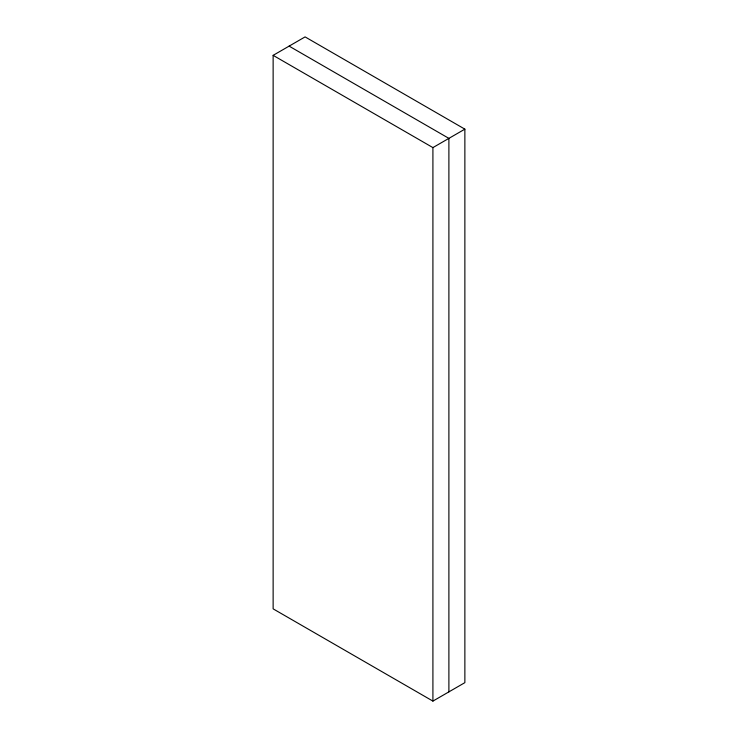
<?xml version="1.0" encoding="UTF-8"?>
<svg xmlns="http://www.w3.org/2000/svg" width="738" height="738" viewBox="0 0 738 738"><rect width="100%" height="100%" fill="white"/><g stroke="black" fill="none" stroke-linecap="round" stroke-linejoin="round"><path stroke-width="1.11" d="M273.134 55.35L305.089 36.9L464.866 129.15L464.866 682.65L432.911 701.1L273.134 608.85L273.134 55.35L432.911 147.6L464.866 129.15M289.111 46.125L448.889 138.375L448.889 691.875M432.911 147.6L432.911 701.1"/></g></svg>
